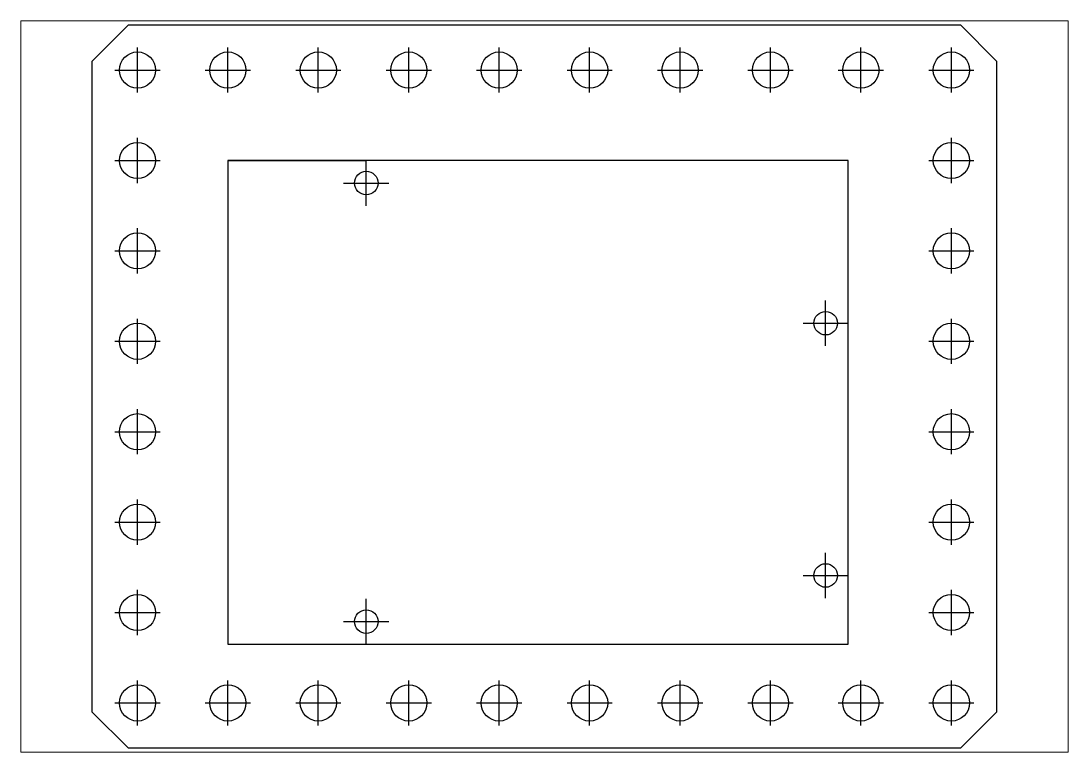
# Paper-space layout 'Layout1' of a CAD drawing. Header units: millimetres. Extents: x 29 to 260, y 20 to 182.
# The model-space entities are those that its viewports show. They can reach past a viewport. Long polylines and large blocks are cut down to what shows.
import ezdxf

# ---------------------------------------------------------------- set-up
doc = ezdxf.new("R2010")
doc.units = ezdxf.units.MM

msp = doc.modelspace()

# ---------------------------------------------------------------- linework, layer by layer
for p, q in [((-35, -69), (-31, -65)), ((65, -69), (61, -65)), ((-30, -72.5), (-30, -67.5)), ((-20, -72.5), (-20, -67.5)), ((-10, -72.5), (-10, -67.5)), ((0, -72.5), (0, -67.5)), ((10, -72.5), (10, -67.5)), ((20, -72.5), (20, -67.5)), ((30, -72.5), (30, -67.5)), ((40, -72.5), (40, -67.5)), ((50, -72.5), (50, -67.5)), ((60, -72.5), (60, -67.5)), ((-32.5, -70), (-27.5, -70)), ((-22.5, -70), (-17.5, -70)), ((-12.5, -70), (-7.5, -70)), ((-2.5, -70), (2.5, -70)), ((7.5, -70), (12.5, -70)), ((17.5, -70), (22.5, -70)), ((27.5, -70), (32.5, -70)), ((37.5, -70), (42.5, -70)), ((47.5, -70), (52.5, -70)), ((57.5, -70), (62.5, -70)), ((-30, -82.5), (-30, -77.5)), ((60, -82.5), (60, -77.5)), ((-32.5, -80), (-27.5, -80)), ((-20, -80), (-4.7, -80)), ((-4.7, -85), (-4.7, -80)), ((57.5, -80), (62.5, -80)), ((-7.2, -82.5), (-2.2, -82.5)), ((-30, -92.5), (-30, -87.5)), ((60, -92.5), (60, -87.5)), ((-32.5, -90), (-27.5, -90)), ((57.5, -90), (62.5, -90)), ((46.1, -100.5), (46.1, -95.5)), ((-30, -102.5), (-30, -97.5)), ((43.6, -98), (48.6, -98)), ((60, -102.5), (60, -97.5)), ((-32.5, -100), (-27.5, -100)), ((57.5, -100), (62.5, -100)), ((-30, -112.5), (-30, -107.5)), ((60, -112.5), (60, -107.5)), ((-32.5, -110), (-27.5, -110)), ((57.5, -110), (62.5, -110)), ((-30, -122.5), (-30, -117.5)), ((60, -122.5), (60, -117.5)), ((-32.5, -120), (-27.5, -120)), ((57.5, -120), (62.5, -120)), ((46.1, -128.4), (46.1, -123.4)), ((43.6, -125.9), (48.6, -125.9)), ((-30, -132.5), (-30, -127.5)), ((-4.7, -133.5), (-4.7, -128.5)), ((60, -132.5), (60, -127.5)), ((-32.5, -130), (-27.5, -130)), ((57.5, -130), (62.5, -130)), ((-7.2, -131), (-2.2, -131)), ((-30, -142.5), (-30, -137.5)), ((-20, -142.5), (-20, -137.5)), ((-10, -142.5), (-10, -137.5)), ((0, -142.5), (0, -137.5)), ((10, -142.5), (10, -137.5)), ((20, -142.5), (20, -137.5)), ((30, -142.5), (30, -137.5)), ((40, -142.5), (40, -137.5)), ((50, -142.5), (50, -137.5)), ((60, -142.5), (60, -137.5)), ((-32.5, -140), (-27.5, -140)), ((-22.5, -140), (-17.5, -140)), ((-12.5, -140), (-7.5, -140)), ((-2.5, -140), (2.5, -140)), ((7.5, -140), (12.5, -140)), ((17.5, -140), (22.5, -140)), ((27.5, -140), (32.5, -140)), ((37.5, -140), (42.5, -140)), ((47.5, -140), (52.5, -140)), ((57.5, -140), (62.5, -140)), ((-31, -145), (-35, -141)), ((65, -141), (61, -145))]:
    msp.add_line(p, q)
for points in [[(-31, -65), (61, -65)], [(-35, -141), (-35, -69)], [(65, -69), (65, -141)], [(61, -145), (-31, -145)]]:
    msp.add_lwpolyline(points)
msp.add_lwpolyline([(-20, -80), (-20, -133.5), (48.6, -133.5), (48.6, -80)], close=True)
for centre, radius in [((-30, -70), 2), ((-20, -70), 2), ((-10, -70), 2), ((0, -70), 2), ((10, -70), 2), ((20, -70), 2), ((30, -70), 2), ((40, -70), 2), ((50, -70), 2), ((60, -70), 2), ((-30, -80), 2), ((60, -80), 2), ((-4.7, -82.5), 1.3), ((-30, -90), 2), ((60, -90), 2), ((46.1, -98), 1.3), ((-30, -100), 2), ((60, -100), 2), ((-30, -110), 2), ((60, -110), 2), ((-30, -120), 2), ((60, -120), 2), ((46.1, -125.9), 1.3), ((-30, -130), 2), ((60, -130), 2), ((-4.7, -131), 1.3), ((-30, -140), 2), ((-20, -140), 2), ((-10, -140), 2), ((0, -140), 2), ((10, -140), 2), ((20, -140), 2), ((30, -140), 2), ((40, -140), 2), ((50, -140), 2), ((60, -140), 2)]:
    msp.add_circle(centre, radius)

psp = doc.layouts.get("Layout1")

# ---------------------------------------------------------------- viewports
at = {"layer": '0', "view_target_point": (15, -105)}
psp.add_viewport(center=(144.52, 100.92), size=(231.23, 161.4763), view_center_point=(0.01, 0), view_height=80.8601, dxfattribs=at)

doc.saveas('drawing.dxf')
